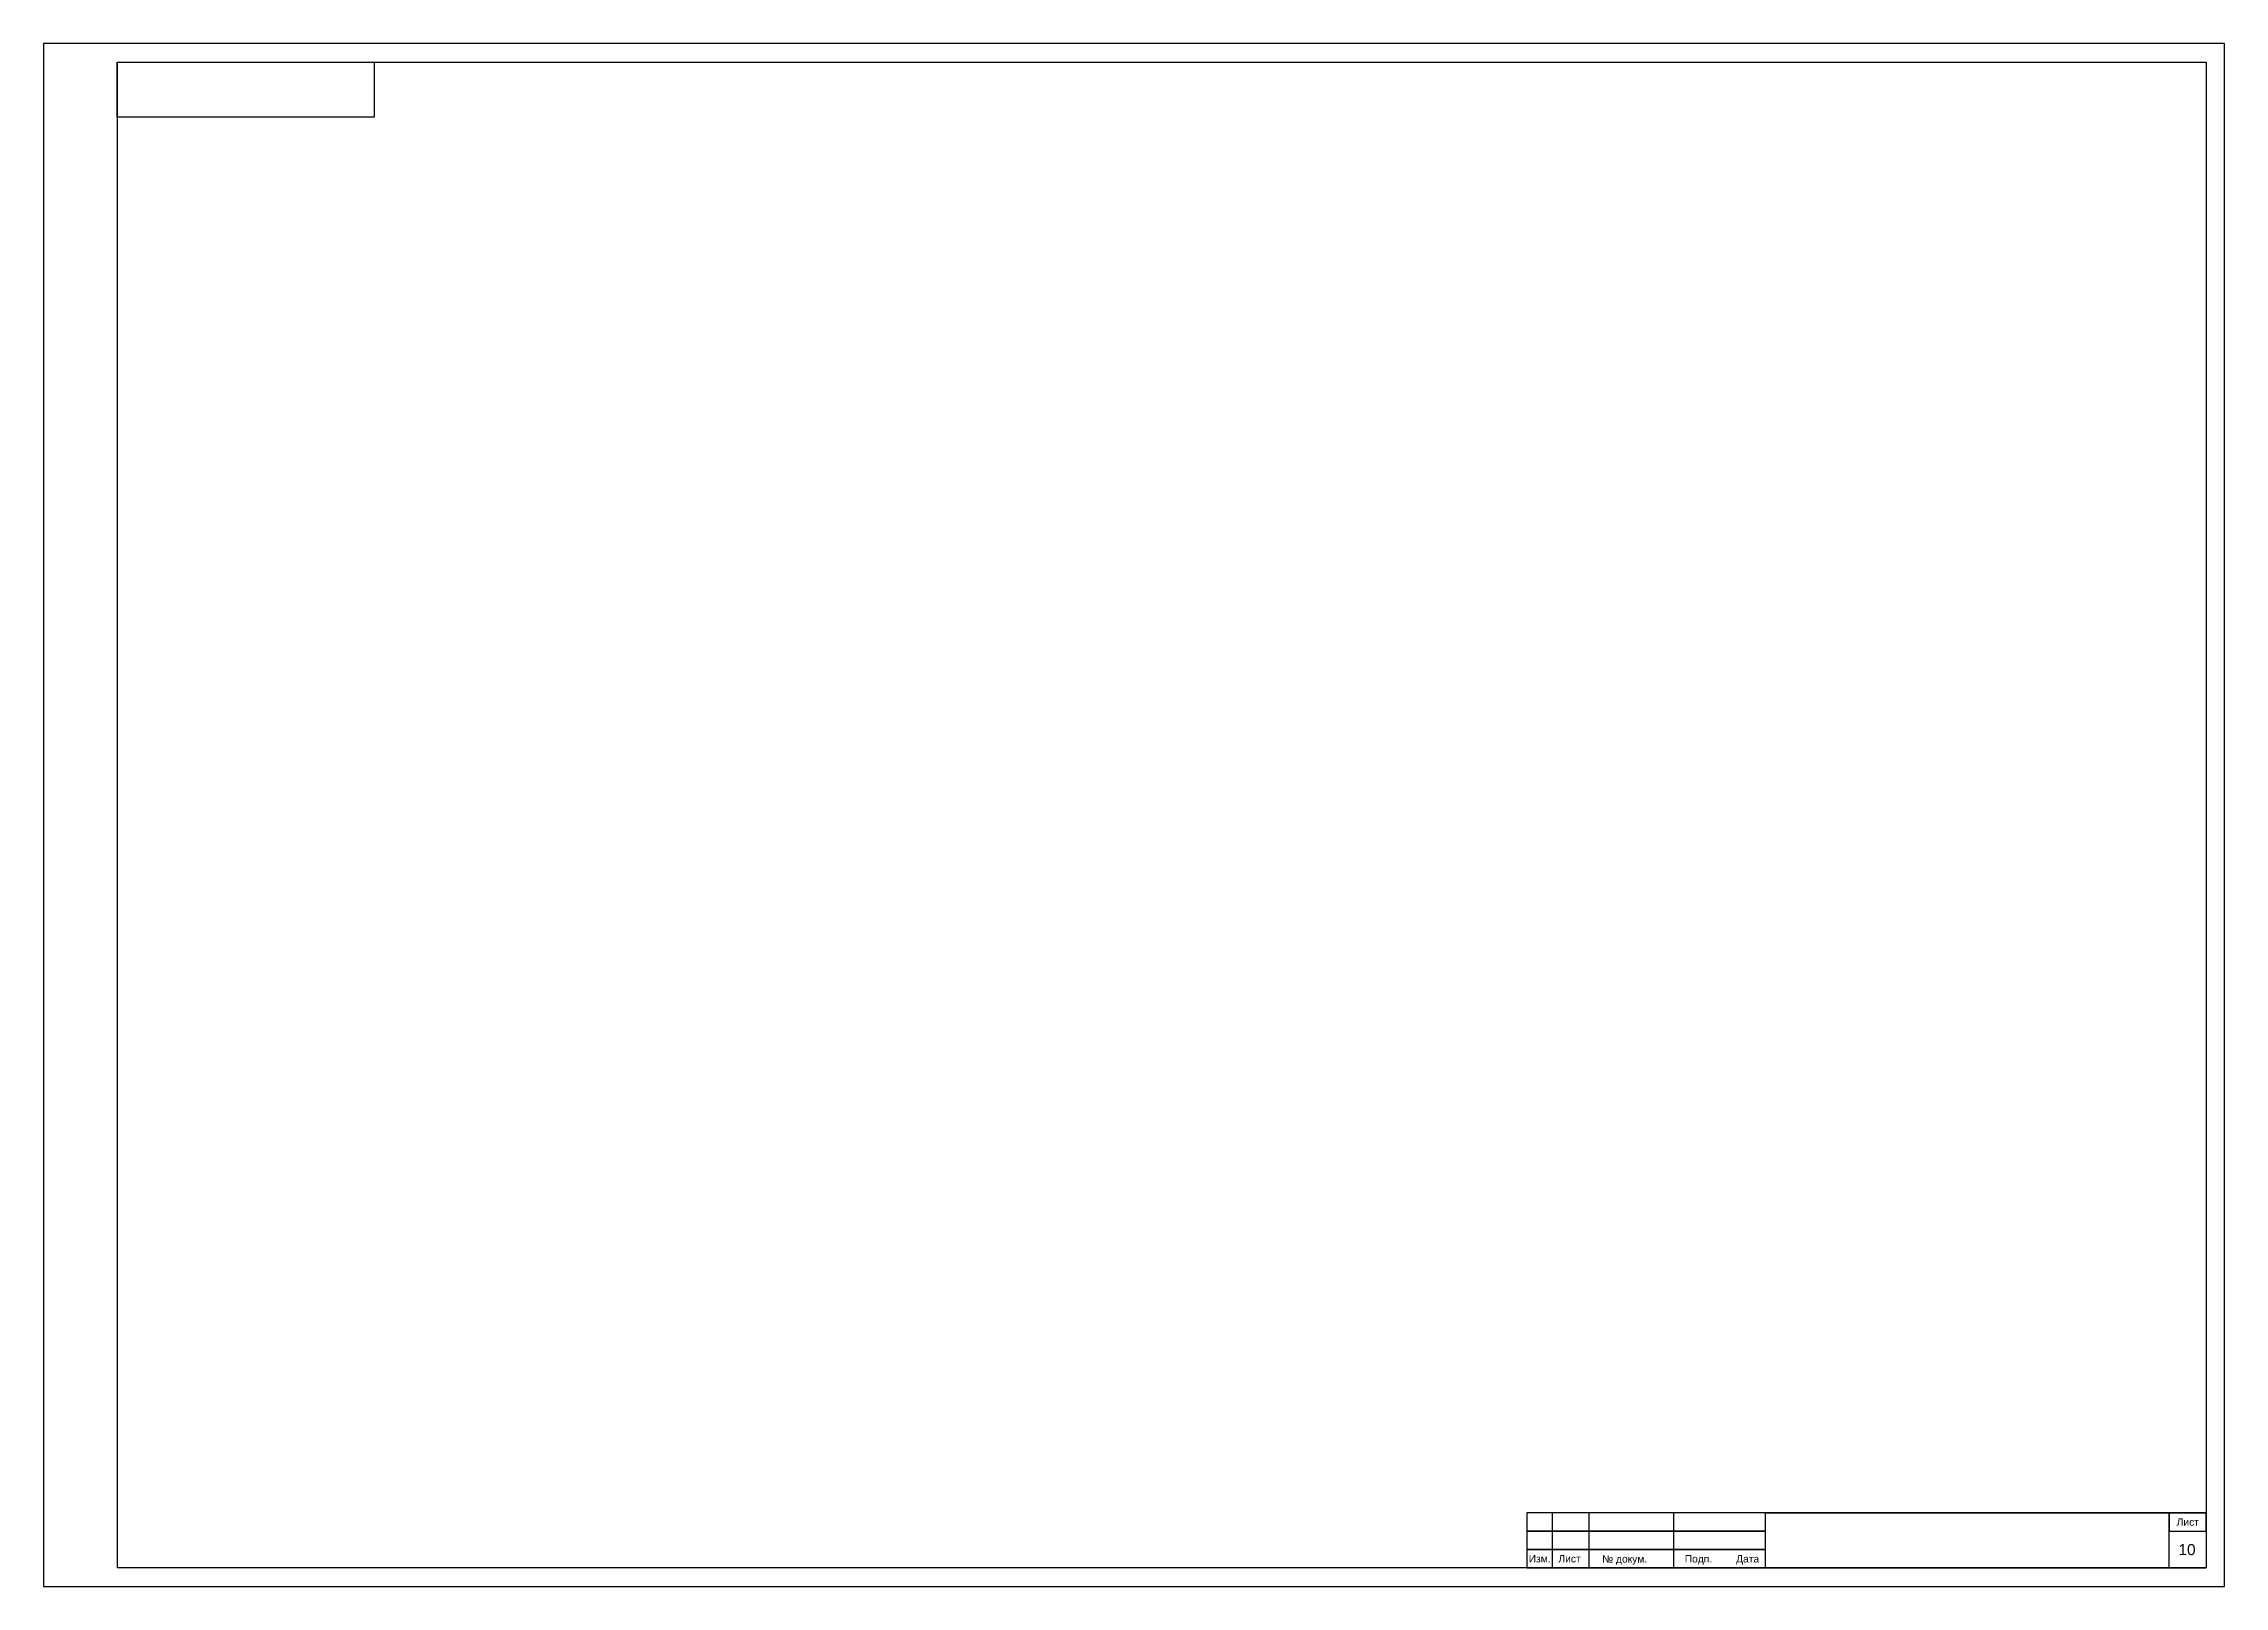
# Model space of a CAD drawing. Header units: millimetres. Extents: x 1900 to 5196, y 1354 to 2616.
# Drawn here: x 4600 to 5194, y 1356 to 1776 of the extents above; entities that cross this region are included whole.
import ezdxf

# ---------------------------------------------------------------- set-up
doc = ezdxf.new("R2010")
doc.units = ezdxf.units.MM
doc.layers.add('Оформление', color=7, linetype='Continuous', lineweight=30)
doc.styles.get("Standard").update_dxf_attribs({"font": 'arial.ttf'})

msp = doc.modelspace()

# ---------------------------------------------------------------- linework, layer by layer
at = {"layer": 'Оформление'}
for p, q in [((4620, 1770.5), (4620, 1360.5)), ((4620, 1770.5), (5189, 1770.5)), ((5189, 1770.5), (5189, 1360.5)), ((5189, 1360.5), (4620, 1360.5)), ((5004, 1360.5), (5189, 1360.5)), ((5004, 1360.5), (5189, 1360.5)), ((5004, 1360.5), (5189, 1360.5))]:
    msp.add_line(p, q, dxfattribs=at)
at = {"layer": 'Оформление', "lineweight": 35}
msp.add_line((5069, 1375.5), (5189, 1375.5), dxfattribs=at)
at = {"layer": 'Оформление'}
for points in [[(4600, 1355.5), (5194, 1355.5), (5194, 1775.5), (4600, 1775.5)], [(4620, 1770.5), (4690, 1770.5), (4690, 1755.5), (4620, 1755.5)], [(5004, 1360.5), (5021, 1360.5), (5020.98, 1375.5), (5003.98, 1375.5)], [(5004, 1370.5), (5069, 1370.5), (5069, 1375.5), (5004, 1375.5)], [(5004, 1360.5), (5011, 1360.5), (5011, 1375.5), (5004, 1375.5)], [(5004, 1360.5), (5044, 1360.5), (5044, 1375.5), (5004, 1375.5)], [(5189, 1360.5), (5179, 1360.5), (5179, 1375.5), (5189, 1375.5)], [(5189, 1375.5), (5179, 1375.5), (5179, 1370.5), (5189, 1370.5)], [(5004, 1365.5), (5069, 1365.5), (5069, 1370.5), (5004, 1370.5)], [(5004, 1360.5), (5069, 1360.5), (5069, 1365.5), (5004, 1365.5)]]:
    msp.add_lwpolyline(points, close=True, dxfattribs=at)

# ---------------------------------------------------------------- texts
for s, height, p in [('Лист', 2, (5181, 1372)), ('10', 3, (5181.5, 1364)), ('Изм.', 2, (5004.5, 1362.02)), ('Лист', 2, (5012.6, 1362.01)), ('№ докум.', 2, (5024.52, 1361.99)), ('Подп.', 2, (5047, 1362)), ('Дата', 2, (5061, 1362))]:
    msp.add_text(s, height=height, dxfattribs=at).set_placement(p)

doc.saveas('drawing.dxf')
